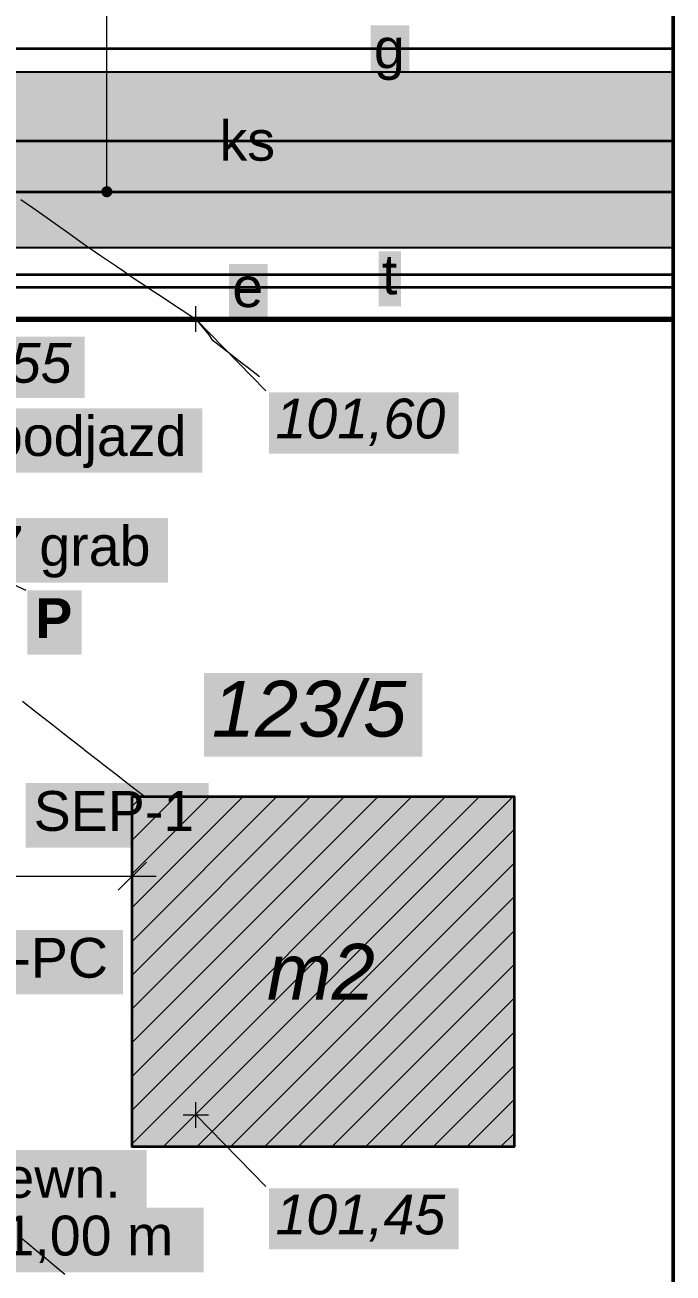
# Model space of a CAD drawing. Header units: metres. Extents: x -32 to 145, y -25 to 102.
# Drawn here: x 36.62 to 57, y 20.04 to 59.24 of the extents above; entities that cross this region are included whole.
import ezdxf

# ---------------------------------------------------------------- set-up
doc = ezdxf.new("R2010")
doc.units = ezdxf.units.M
for name, color, linetype, lineweight in [('A-MASKA', 7, 'Continuous', 18), ('Z-MAPA-RAMKA', 7, 'Continuous', 35), ('Z-OPISY', 2, 'Continuous', 25), ('Z-SIECI-IST', 5, 'Continuous', 25), ('Z-TLO', 7, 'Continuous', 18), ('Z-WYMIARY', 1, 'Continuous', 18)]:
    doc.layers.add(name, color=color, linetype=linetype, lineweight=lineweight)
for name, color, linetype, lineweight, true_color in [('Z-DROGA', 8, 'Continuous', 35, 0x404040), ('Z-MAPA', 8, 'Continuous', 18, 0x5a5a5a), ('Z-MAPA-OPISY', 8, 'Continuous', 25, 0x5a5a5a), ('Z-RZEDNE', 32, 'Continuous', 18, 0x6b4423)]:
    doc.layers.add(name, color=color, linetype=linetype, lineweight=lineweight, true_color=true_color)
doc.styles.add('PL_ARIAL', font='arial.ttf')
doc.styles.add('PL_ARIAL_B', font='arialbd.ttf')
doc.styles.add('PL_ARIAL_I', font='ariali.ttf')

msp = doc.modelspace()

# ---------------------------------------------------------------- hatches: boundary and pattern name
at = {"layer": 'A-MASKA', "true_color": 0xffffff}
for points in [[(47.495, 57.5), (48.705, 57.5), (48.705, 59.225), (47.495, 59.225)], [(42.642, 54.6), (44.658, 54.6), (44.658, 56.325), (42.642, 56.325)], [(47.748, 50.4), (48.452, 50.4), (48.452, 52.125), (47.748, 52.125)], [(43.045, 50), (44.255, 50), (44.255, 51.725), (43.045, 51.725)], [(32.55, 47.525), (38.507, 47.525), (38.507, 49.45), (32.55, 49.45)], [(44.3, 45.775), (50.257, 45.775), (50.257, 47.7), (44.3, 47.7)], [(35.337, 45.175), (42.202, 45.175), (42.202, 47.2), (35.337, 47.2)], [(32.85, 41.725), (41.126, 41.725), (41.126, 43.75), (32.85, 43.75)], [(36.7, 39.456), (38.412, 39.456), (38.412, 41.481), (36.7, 41.481)], [(42.25, 36.25), (49.115, 36.25), (49.115, 38.885), (42.25, 38.885)], [(36.65, 33.4), (42.401, 33.4), (42.401, 35.425), (36.65, 35.425)], [(33.65, 28.788), (39.703, 28.788), (39.703, 30.812), (33.65, 30.812)], [(43.933, 27.94), (48.067, 27.94), (48.067, 30.675), (43.933, 30.675)], [(25.411, 21.875), (40.452, 21.875), (40.452, 23.9), (25.411, 23.9)], [(44.3, 20.775), (50.257, 20.775), (50.257, 22.7), (44.3, 22.7)], [(23.618, 20.062), (42.245, 20.062), (42.245, 22.087), (23.618, 22.087)]]:
    msp.add_hatch(color=7, dxfattribs=at).paths.add_polyline_path(points)
at = {"layer": 'Z-DROGA', "true_color": 0xe6e6e6}
msp.add_hatch(color=7, dxfattribs=at).paths.add_polyline_path([(-32, 52.25), (-32, 57.75), (57, 57.75), (57, 52.25)])
at = {"layer": 'Z-SIECI-IST', "true_color": 0x0050c8}
msp.add_hatch(color=7, dxfattribs=at).paths.add_polyline_path([(39.375, 54), (39.369, 54.045), (39.352, 54.087), (39.324, 54.124), (39.288, 54.152), (39.245, 54.169), (39.2, 54.175), (39.155, 54.169), (39.113, 54.152), (39.076, 54.124), (39.048, 54.087), (39.031, 54.045), (39.025, 54), (39.031, 53.955), (39.048, 53.913), (39.076, 53.876), (39.113, 53.848), (39.155, 53.831), (39.2, 53.825), (39.245, 53.831), (39.288, 53.848), (39.324, 53.876), (39.352, 53.913), (39.369, 53.955)])
at = {"layer": 'Z-TLO', "true_color": 0xffffff}
msp.add_hatch(color=7, dxfattribs=at).paths.add_polyline_path([(40, 35), (52, 35), (52, 24), (40, 24)])

# ---------------------------------------------------------------- linework, layer by layer
at = {"layer": 'Z-DROGA', "linetype": 'Continuous', "lineweight": 70, "ltscale": 0.5, "true_color": 0x303030, "flags": 128}
msp.add_lwpolyline([(-32, 50), (57, 50)], dxfattribs=at)
at = {"layer": 'Z-MAPA', "linetype": 'Continuous', "lineweight": 25, "ltscale": 0.5, "flags": 128}
for points in [[(57, 57.75), (-32, 57.75)], [(-32, 52.25), (57, 52.25)], [(57, 50), (32, 50), (32, 0)]]:
    msp.add_lwpolyline(points, dxfattribs=at)
at = {"layer": 'Z-MAPA', "lineweight": 13, "ltscale": 0.5, "true_color": 0x8a8a8a}
for points in [[(40, 24.09), (50.91, 35)], [(40, 25.151), (49.849, 35)], [(40, 26.211), (48.789, 35)], [(40, 27.272), (47.728, 35)], [(40, 28.333), (46.667, 35)], [(40, 29.393), (45.607, 35)], [(40, 30.454), (44.546, 35)], [(40, 31.515), (43.485, 35)], [(40, 32.575), (42.425, 35)], [(40, 33.636), (41.364, 35)], [(40, 34.697), (40.303, 35)], [(40.971, 24), (51.971, 35)], [(42.031, 24), (52, 33.969)], [(43.092, 24), (52, 32.908)], [(44.153, 24), (52, 31.847)], [(45.213, 24), (52, 30.787)], [(46.274, 24), (52, 29.726)], [(47.335, 24), (52, 28.665)], [(48.395, 24), (52, 27.605)], [(49.456, 24), (52, 26.544)], [(50.517, 24), (52, 25.483)], [(51.577, 24), (52, 24.423)]]:
    msp.add_lwpolyline(points, dxfattribs=at)
at = {"layer": 'Z-MAPA', "linetype": 'Continuous', "lineweight": 35, "ltscale": 0.5, "true_color": 0x3a3a3a, "flags": 128}
msp.add_lwpolyline([(40, 35), (52, 35), (52, 24), (40, 24)], close=True, dxfattribs=at)
at = {"layer": 'Z-MAPA-RAMKA', "linetype": 'Continuous', "lineweight": 50, "ltscale": 0.5, "flags": 128}
msp.add_lwpolyline([(-32, -25), (57, -25), (57, 86), (-32, 86)], close=True, dxfattribs=at)
at = {"layer": 'Z-OPISY', "lineweight": 18, "ltscale": 0.5}
msp.add_lwpolyline([(24.45, 47.1), (36.65, 41.481)], dxfattribs=at)
at = {"layer": 'Z-RZEDNE', "linetype": 'Continuous', "lineweight": 18, "ltscale": 0.5, "true_color": 0xa07850, "flags": 128}
for points in [[(36.5, 53.759), (36.867, 53.5), (37, 53.405), (37.5, 53.049), (37.57, 53), (38, 52.696), (38.281, 52.5), (38.5, 52.346), (39, 52), (39.001, 52), (39.5, 51.657), (39.733, 51.5), (40, 51.318), (40.475, 51), (40.5, 50.983), (41, 50.651), (41.232, 50.5), (41.5, 50.322), (42, 50), (42.401, 49.5), (42.5, 49.361), (42.965, 49), (43, 48.973), (43.5, 48.585), (43.61, 48.5), (44, 48.198)], [(36.547, 38), (37, 37.643), (37.183, 37.5), (37.5, 37.251), (37.82, 37), (38, 36.859), (38.461, 36.5), (38.5, 36.469), (39, 36.082), (39.106, 36), (39.5, 35.695), (39.752, 35.5), (40, 35.308), (40.392, 35)], [(36.5, 21.148), (36.678, 21), (37, 20.732), (37.278, 20.5), (37.5, 20.314), (37.88, 20)]]:
    msp.add_lwpolyline(points, dxfattribs=at)
at = {"layer": 'Z-RZEDNE', "lineweight": 18, "ltscale": 0.5, "true_color": 0x6b4423}
for points in [[(42, 49.6), (42, 50.4)], [(41.6, 50), (42.4, 50)], [(42, 50), (44.2, 47.75)], [(42, 24.6), (42, 25.4)], [(41.6, 25), (42.4, 25)], [(42, 25), (44.2, 22.75)]]:
    msp.add_lwpolyline(points, dxfattribs=at)
at = {"layer": 'Z-SIECI-IST', "lineweight": 18, "ltscale": 0.5, "true_color": 0x0050c8}
msp.add_lwpolyline([(39.2, 54), (39.2, 61.75)], dxfattribs=at)
at = {"layer": 'Z-SIECI-IST', "linetype": 'Continuous', "lineweight": 35, "ltscale": 0.5, "true_color": 0xa89a00, "flags": 128}
msp.add_lwpolyline([(-32, 58.5), (57, 58.5)], dxfattribs=at)
at = {"layer": 'Z-SIECI-IST', "linetype": 'Continuous', "lineweight": 35, "ltscale": 0.5, "true_color": 0x7a4a1a, "flags": 128}
msp.add_lwpolyline([(-32, 55.6), (57, 55.6)], dxfattribs=at)
at = {"layer": 'Z-SIECI-IST', "linetype": 'Continuous', "lineweight": 35, "ltscale": 0.5, "true_color": 0x0050c8, "flags": 128}
msp.add_lwpolyline([(-32, 54), (57, 54)], dxfattribs=at)
at = {"layer": 'Z-SIECI-IST', "linetype": 'Continuous', "lineweight": 35, "ltscale": 0.5, "true_color": 0xe07800, "flags": 128}
msp.add_lwpolyline([(-32, 51.4), (57, 51.4)], dxfattribs=at)
at = {"layer": 'Z-SIECI-IST', "linetype": 'Continuous', "lineweight": 35, "ltscale": 0.5, "true_color": 0xd00000, "flags": 128}
msp.add_lwpolyline([(-32, 51), (57, 51)], dxfattribs=at)
at = {"layer": 'Z-WYMIARY', "lineweight": 18, "ltscale": 0.5}
for points in [[(39.558, 32.058), (40.442, 32.942)], [(40, 31.75), (40, 33.25)], [(25.525, 32.5), (40.75, 32.5)]]:
    msp.add_lwpolyline(points, dxfattribs=at)

# ---------------------------------------------------------------- texts
at = {"layer": 'Z-MAPA-OPISY', "true_color": 0x5a5a5a, "style": 'PL_ARIAL_I'}
for s, p in [('123/5', (42.5, 36.885)), ('m2', (44.233, 28.625))]:
    msp.add_text(s, height=1.75, dxfattribs=at).set_placement(p)
at = {"layer": 'Z-OPISY'}
for s, style, p in [('podjazd', 'PL_ARIAL', (35.587, 45.7)), ('DR7 grab', 'PL_ARIAL', (33.1, 42.25)), ('P', 'PL_ARIAL_B', (36.95, 39.981)), ('SEP-1', 'PL_ARIAL', (36.9, 33.925)), ('SK-PC', 'PL_ARIAL', (33.9, 29.312)), ('PC — jedn. zewn.', 'PL_ARIAL', (25.661, 22.4)), ('strefa R290 r = 1,00 m', 'PL_ARIAL', (23.868, 20.587))]:
    msp.add_text(s, height=1.25, dxfattribs=dict(at, style=style)).set_placement(p)
at = {"layer": 'Z-RZEDNE', "true_color": 0x6b4423, "style": 'PL_ARIAL_I'}
for s, p in [('101,55', (32.75, 48)), ('101,60', (44.5, 46.25)), ('101,45', (44.5, 21.25))]:
    msp.add_text(s, height=1.25, dxfattribs=at).set_placement(p)
at = {"layer": 'Z-SIECI-IST', "true_color": 0xa89a00, "style": 'PL_ARIAL'}
msp.add_text('g', height=1.25, dxfattribs=at).set_placement((47.595, 57.875))
at = {"layer": 'Z-SIECI-IST', "true_color": 0x7a4a1a, "style": 'PL_ARIAL'}
msp.add_text('ks', height=1.25, dxfattribs=at).set_placement((42.742, 54.975))
at = {"layer": 'Z-SIECI-IST', "true_color": 0xe07800, "style": 'PL_ARIAL'}
msp.add_text('t', height=1.25, dxfattribs=at).set_placement((47.848, 50.775))
at = {"layer": 'Z-SIECI-IST', "true_color": 0xd00000, "style": 'PL_ARIAL'}
msp.add_text('e', height=1.25, dxfattribs=at).set_placement((43.145, 50.375))

doc.saveas('drawing.dxf')
